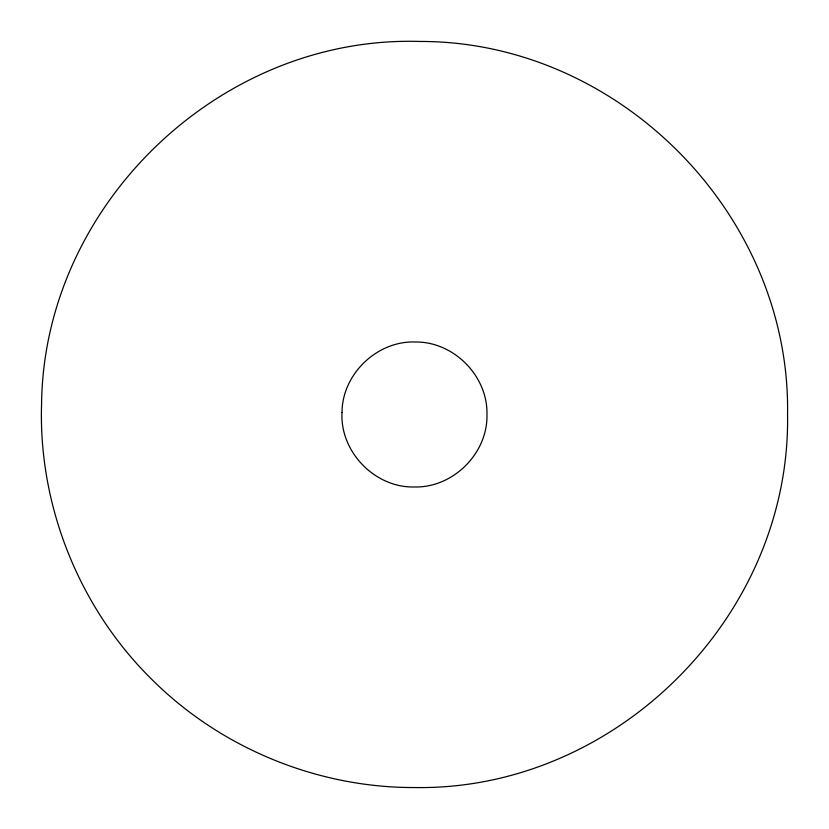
<?xml version="1.0" encoding="UTF-8"?>
<svg xmlns="http://www.w3.org/2000/svg" width="829" height="829" viewBox="0 0 829 829"><rect width="100%" height="100%" fill="white"/><g stroke="black" fill="none" stroke-linecap="round" stroke-linejoin="round"><path stroke-width="1.24" d="M41.564 403.91C38.3 506.395 79.719 609.16 153.158 680.733C222.027 748.701 318.046 787.892 414.801 787.55C616.071 790.773 790.949 615.771 787.55 414.479C790.866 215.094 619.201 40.953 419.764 41.45C220.452 35.305 43.885 204.483 41.564 403.91M342.014 412.427C339.859 451.898 375.019 488.043 414.541 486.975C453.256 487.908 487.939 453.204 486.975 414.479C487.908 376.117 453.877 341.6 415.505 341.994C377.164 340.512 342.159 374.045 342.014 412.427"/></g></svg>
